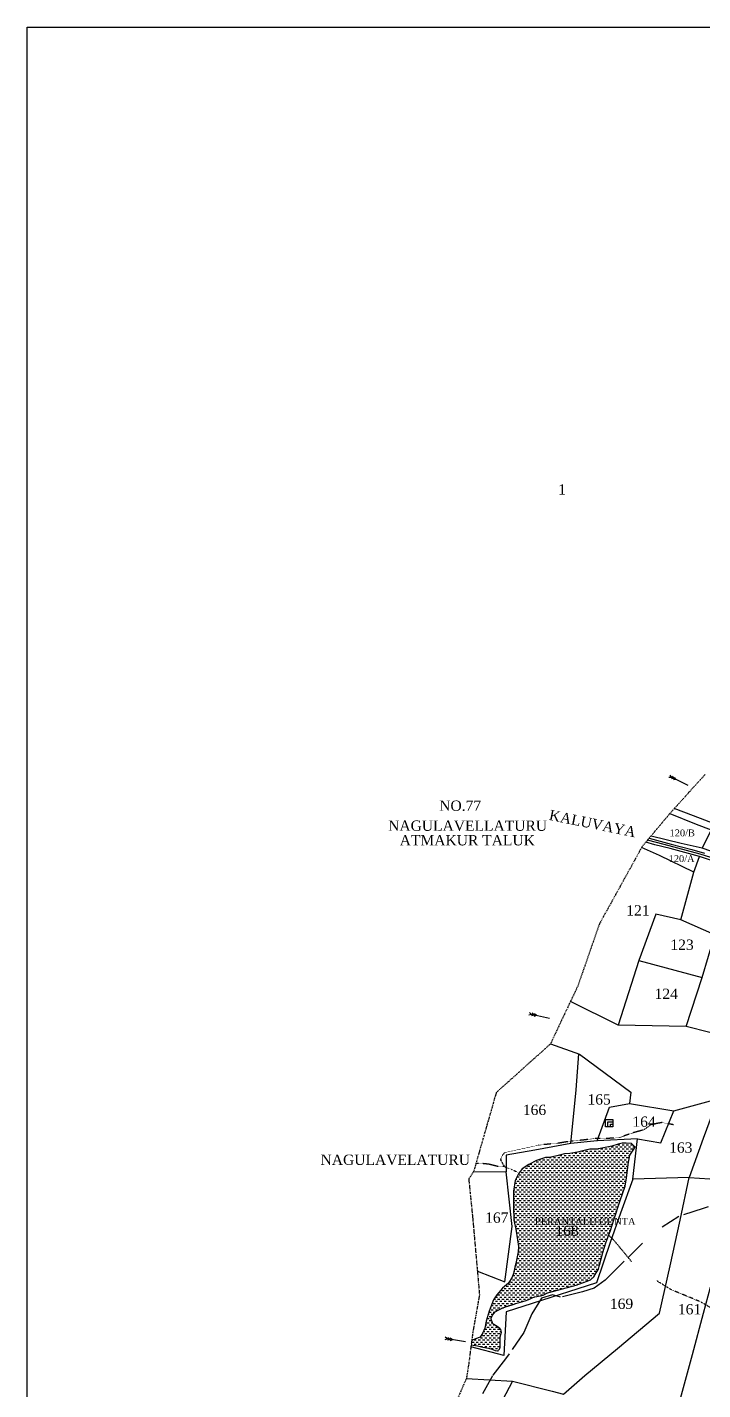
# Model space of a CAD drawing. Header units: millimetres. Extents: x 232 to 2351, y -1279 to 995.
# Drawn here: x 232 to 626, y 201 to 995 of the extents above; entities that cross this region are included whole.
import ezdxf

# ---------------------------------------------------------------- set-up
doc = ezdxf.new("R2010")
doc.units = ezdxf.units.MM
doc.header["$MEASUREMENT"] = 0
for name, pattern in [('ACAD_ISO02W100', [15, 12, -3]), ('ACAD_ISO07W100', [3, 0, -3]), ('BORDER', [1.75, 0.5, -0.25, 0.5, -0.25, 0, -0.25])]:
    doc.linetypes.add(name, pattern=pattern)
for name, color, linetype in [('CARTTRACK', 30, 'ACAD_ISO02W100'), ('SQUAREWELL', 5, 'Continuous'), ('SURVEY_BND', 7, 'Continuous'), ('SURVEY_NO', 7, 'Continuous'), ('WATER_BODY', 4, 'Continuous')]:
    doc.layers.add(name, color=color, linetype=linetype)
for name, color, linetype, lineweight in [('FOOTPATH', 150, 'ACAD_ISO07W100', 30), ('ROAD', 1, 'Continuous', 25), ('VILL_BOUNDARY', 6, 'BORDER', 30)]:
    doc.layers.add(name, color=color, linetype=linetype, lineweight=lineweight)
doc.styles.get("Standard").update_dxf_attribs({"font": 'TIMES.TTF'})
doc.dimstyles.get("Standard").update_dxf_attribs({"dimtxt": 0.18, "dimasz": 0.18, "dimexe": 0.18, "dimexo": 0.0625, "dimgap": 0.09, "dimtad": 0, "dimtih": 1, "dimtoh": 1, "dimdec": 4, "dimzin": 0, "dimdsep": 46, "dimtxsty": 'Standard', "dimcen": 0.09, "dimadec": 0, "dimazin": 0, "dimtfac": 1, "dimtdec": 4, "dimtofl": 0, "dimtmove": 0, "dimatfit": 3, "dimfxl": 1, "dimtolj": 1, "dimtzin": 0, "dimarcsym": 0})

msp = doc.modelspace()

# ---------------------------------------------------------------- hatches: boundary and pattern name
at = {"layer": 'WATER_BODY'}
h = msp.add_hatch(dxfattribs=at)
h.set_pattern_fill('DASH', color=256, scale=10, style=0)
h.paths.add_polyline_path([(552.8, 339.31), (548.39, 338.54), (545.17, 338.47), (540.73, 337.35), (536.55, 336.28), (534.17, 336.24), (528.97, 334.62), (524.53, 332.24), (520.54, 329.64), (518.51, 326.69), (516.52, 322.98), (515.48, 316.6), (515.44, 312), (515.52, 307.56), (515.79, 299.88), (516.82, 294.48), (517.82, 288.26), (518.51, 284.35), (518.2, 281.36), (516.86, 274.55), (516.36, 272.41), (515.6, 268.81), (514.75, 266.59), (512.6, 263.09), (509.04, 260.25), (505.85, 256.31), (503.78, 253.36), (501.25, 246.78), (499.6, 241.03), (498.72, 236.89), (497.68, 234.13), (495.99, 231.53), (493.31, 230.57), (491.15, 229.64), (490.82, 227.07), (494.51, 226.48), (497.67, 225.84), (500.85, 225.16), (502.84, 224.56), (504.8, 223.92), (506.19, 223.62), (506.57, 223.73), (506.85, 223.99), (507.27, 224.65), (507.7, 225.84), (507.76, 226.48), (507.76, 227.93), (507.76, 229.74), (507.76, 231.81), (508.43, 234.47), (508.13, 236.04), (507.45, 236.66), (506.08, 237.75), (504.93, 238.47), (504.01, 239.05), (503.46, 239.45), (502.99, 240.5), (502.54, 242.08), (502.54, 242.63), (503.33, 244.4), (504.76, 246.46), (506.49, 247.32), (508.54, 248.25), (510.93, 249.26), (514.7, 250.49), (515.39, 250.71), (516.88, 251.28), (522.22, 252.84), (524.38, 253.57), (526.41, 254.46), (527.79, 255.06), (529.16, 255.34), (530.01, 255.53), (531.16, 255.62), (532.74, 256.11), (535.25, 257.42), (539.07, 258.45), (544.14, 259.87), (552.11, 261.94), (558.47, 264.31), (560.43, 265.07), (562.29, 266.82), (563.76, 269.16), (564.96, 271.23), (565.67, 273.63), (567.53, 281.01), (569.44, 287.17), (572.06, 293.76), (573.92, 299.91), (577.63, 311.24), (580.58, 319.62), (581.29, 324.52), (582.49, 333.52), (583.38, 337.66), (585.15, 340.49), (586.41, 342.33), (584.3, 344.52), (581.08, 344.71), (578.86, 344.71), (576.44, 344.09), (572.8, 342.87), (567.9, 341.87), (563.96, 341.22), (560.01, 341.22), (557.48, 340.57)])
h.paths.add_polyline_path([(527.01, 295.97), (586.31, 295.97), (586.31, 302.11), (527.01, 302.11)], flags=24)
h.paths.add_polyline_path([(538.34, 289), (554.67, 289), (554.67, 298.13), (538.34, 298.13)], flags=24)

# ---------------------------------------------------------------- linework, layer by layer
at = {"lineweight": 30}
msp.add_lwpolyline([(232.14, 994.77), (2350.61, 994.77), (2350.61, -1278.55), (232.14, -1278.55)], close=True, dxfattribs=at)
msp.add_lwpolyline([(232.14, 994.77), (2350.61, 994.77), (2350.61, -1278.55), (232.14, -1278.55)], close=True, dxfattribs=at)
for points in [[(607.73, 557.75), (606.1, 557.67)], [(607.73, 557.75), (606.76, 559.09)], [(609.16, 557.03), (607.53, 556.95)], [(609.16, 557.03), (608.2, 558.37)], [(610.35, 556.43), (608.72, 556.35)], [(610.35, 556.43), (609.38, 557.77)], [(526.09, 419.66), (524.83, 420.73)], [(526.09, 419.66), (524.52, 419.2)], [(527.65, 419.3), (526.08, 418.83)], [(527.65, 419.3), (526.39, 420.37)], [(528.94, 419), (527.38, 418.53)], [(528.94, 419), (527.69, 420.07)], [(477.07, 230.6), (475.54, 230.03)], [(477.07, 230.6), (475.74, 231.58)], [(478.66, 230.35), (477.13, 229.78)], [(478.66, 230.35), (477.33, 231.33)], [(479.97, 230.14), (478.64, 231.12)], [(479.97, 230.14), (478.44, 229.57)]]:
    msp.add_lwpolyline(points)
at = {"layer": 'CARTTRACK'}
for points in [[(666.3, 322.48), (643.32, 312.02), (626.02, 306.51), (611.77, 301.92), (602.17, 295.67)], [(590.7, 286.37), (576.91, 272.73), (568.86, 264.88), (562.54, 260.23), (555.68, 258.1), (542.95, 254.87), (538.29, 256.27), (531.9, 254.27), (526.24, 245.16), (521.58, 234.26), (510.86, 218.93), (503.2, 209.15), (492.21, 189.42), (486.09, 181.25), (480.08, 171.75), (474.89, 158.33), (471.96, 148.52), (466.64, 136.95), (463.63, 124.66), (461.51, 117.81), (459.62, 114.96)]]:
    msp.add_lwpolyline(points, dxfattribs=at)
at = {"layer": 'FOOTPATH', "ltscale": 0.001}
for points in [[(608.68, 355.35), (602.14, 356.66), (595.73, 355.48), (591.55, 352.44), (585.27, 350.71), (576.97, 347.79), (570.81, 347.41), (563.18, 347.45), (556.85, 346.52), (548.75, 345.76), (541.64, 344.63), (530.37, 343.49), (516.92, 340.62), (510.29, 339.15), (509.03, 337.46), (507.93, 334.85), (510.19, 331.12), (512.34, 329.98), (514.37, 329.44), (518.12, 327.54)], [(510.19, 331.12), (506.48, 331.04), (501.12, 332.39), (497.11, 332.77), (493.6, 332.77)], [(584.45, 275.47), (574.34, 287.71), (571.35, 290.7)], [(689.52, 200.97), (680.06, 208.7), (664.53, 220.86), (647.87, 234.41), (637.26, 243.18), (630.43, 248.79), (624.35, 252.25), (615.83, 255.8), (607.6, 259.17), (598.89, 264.5)]]:
    msp.add_lwpolyline(points, dxfattribs=at)
at = {"layer": 'ROAD'}
for points in [[(646.61, 505.99), (624.23, 513.05), (603.36, 518.63), (593.69, 521.26)], [(594.55, 522.29), (607.4, 518.87), (619.41, 515.73), (626.83, 513.54)]]:
    msp.add_lwpolyline(points, dxfattribs=at)
at = {"layer": 'SQUAREWELL'}
for points in [[(569.17, 358.51), (573.33, 358.51), (573.33, 354.11), (569.17, 354.11)], [(570.56, 357.04), (573.33, 357.04), (573.33, 354.11), (570.56, 354.11)], [(571.99, 355.65), (573.33, 355.65), (573.33, 354.11), (571.99, 354.11)]]:
    msp.add_lwpolyline(points, close=True, dxfattribs=at)
at = {"layer": 'SURVEY_BND'}
for points in [[(606.58, 536.63), (622, 530.53), (630.78, 527.26), (625.52, 516.46)], [(699.1, 507.39), (670.98, 517.04), (650.98, 523.79), (620.34, 535.28), (609.22, 539.56)], [(620.62, 502.46), (600.58, 512.15), (590.19, 516.9)], [(935.09, 425.6), (928.83, 427.06), (900.61, 433.38), (864.98, 441.78), (850.28, 445.42), (837.44, 447.87), (825.19, 448.5), (819.97, 450), (802.82, 453.85), (786.26, 461.35), (779.16, 464.51), (768.51, 469.42), (757.87, 474.04), (733.28, 482.75), (727.31, 484.23), (688.33, 494.77), (668.58, 499.69), (649.87, 503.48), (639.76, 506.48), (623.82, 511.6), (606.76, 516.29), (597.87, 518.51), (592.67, 520.04)], [(914.85, 435.58), (904.02, 438.2), (895.52, 440.22), (865.63, 447.12), (851.84, 450.39), (840.04, 453.11), (823.13, 453.39), (804.89, 455.89), (783.9, 467.18), (765.38, 476.71), (757.58, 480.11), (738.81, 486.34), (729.27, 488.98), (708.6, 493.78), (695.85, 497.4), (673.53, 503.28), (667.2, 505.15), (646.78, 509.2), (625.52, 516.46), (613.12, 519.31), (595.64, 523.59)], [(632.91, 466.06), (613.03, 474.79), (620.62, 502.46), (623.82, 511.6)], [(613.03, 474.79), (598.51, 477.98), (588.62, 451.09), (625.41, 441.16)], [(616.13, 412.62), (625.41, 441.16), (632.91, 466.06), (643.77, 468.24)], [(711.46, 454.6), (696.48, 436.41), (672.91, 428.48), (647.48, 419.25), (647, 410.65), (629.99, 409.14), (616.13, 412.62), (576.51, 413.44), (548.7, 427.17)], [(588.62, 451.09), (576.51, 413.44)], [(537.07, 402.49), (554.04, 396.53), (583.81, 374.26), (583.12, 367.73), (608.89, 363.54), (634.67, 370.56), (680.82, 377.29), (691.34, 378.69), (695.86, 400.83), (695.27, 407.37), (715.59, 412.65), (731.43, 418.81)], [(564.32, 345.92), (548.96, 344.39), (551.97, 375.74), (553.53, 396.71)], [(587.68, 347.17), (564.32, 345.92), (571.47, 365.59), (583.12, 367.73)], [(634.67, 370.56), (626.09, 347.4), (617.91, 324.6), (647.95, 322.74), (652.63, 346.79), (685.23, 344)], [(617.91, 324.6), (585.1, 323.74), (587.68, 347.17), (601.45, 344.77), (608.89, 363.54)], [(548.96, 344.39), (528.02, 340.57), (511.17, 337.75), (511.28, 327.9), (491.96, 327.68)], [(494.47, 269.99), (510.47, 263.84), (514.79, 296.15), (511.28, 327.9)], [(488.05, 207.57), (514.88, 206.04), (538.03, 200.11), (544.55, 198.4), (557.15, 209.29), (576.17, 225.07), (600.6, 245.69), (606.72, 273.15), (612.72, 299.81), (617.91, 324.6)], [(585.1, 323.74), (577.83, 303.82), (571.75, 286.82), (563.95, 263.25), (526.4, 251.29), (511.15, 246.46), (509.95, 220.94), (490.67, 225.92)], [(681.85, 196.55), (667.09, 191.55), (625.28, 193.31), (612.26, 193.66), (619.81, 221.52), (626.19, 245.54), (630.39, 260.68), (657.76, 256.07), (675.14, 251.63)], [(514.88, 206.04), (495.57, 169.03), (487.05, 119.88), (481.9, 96.1), (470.93, 88.83), (462.3, 49.17), (459.84, 39.2), (479.54, 30.47), (472.04, -9.27), (439.71, 0.87)]]:
    msp.add_lwpolyline(points, dxfattribs=at)
at = {"layer": 'VILL_BOUNDARY'}
msp.add_lwpolyline([(627.19, 559.4), (618.41, 549.79), (606.58, 536.63), (590.49, 517.45), (569.89, 480.17), (565.5, 472.24), (552.97, 436.18), (539.79, 408.35), (537.07, 402.49), (505.48, 374.15), (492.28, 328.18), (489.41, 323.79), (491.78, 300.34), (494.47, 269.99), (495.66, 256.16), (491.77, 234.39), (489.41, 216.18), (488.05, 207.57), (480.28, 189.86)], dxfattribs=at)
msp.add_lwpolyline([(627.19, 559.4), (618.41, 549.79), (606.58, 536.63), (590.49, 517.45), (569.89, 480.17), (565.5, 472.24), (552.97, 436.18), (539.79, 408.35), (537.07, 402.49), (505.48, 374.15), (492.28, 328.18), (489.41, 323.79), (491.78, 300.34), (494.47, 269.99), (495.66, 256.16), (491.77, 234.39), (489.41, 216.18), (488.05, 207.57), (480.28, 189.86)], dxfattribs=at)
at = {"layer": 'WATER_BODY'}
msp.add_lwpolyline([(490.82, 227.07), (494.51, 226.48), (497.67, 225.84), (500.85, 225.16), (502.84, 224.56), (504.8, 223.92), (506.19, 223.62), (506.57, 223.73), (506.85, 223.99), (507.27, 224.65), (507.7, 225.84), (507.76, 226.48), (507.76, 227.93), (507.76, 229.74), (507.76, 231.81), (508.43, 234.47), (508.13, 236.04), (507.45, 236.66), (506.08, 237.75), (504.93, 238.47), (504.01, 239.05), (503.46, 239.45), (502.99, 240.5), (502.54, 242.08), (502.54, 242.63), (503.33, 244.4), (504.76, 246.46), (506.49, 247.32), (508.54, 248.25), (510.93, 249.26), (514.7, 250.49), (515.39, 250.71), (516.88, 251.28), (522.22, 252.84), (524.38, 253.57), (526.41, 254.46), (527.79, 255.06), (529.16, 255.34), (530.01, 255.53), (531.16, 255.62), (532.74, 256.11), (535.25, 257.42), (539.07, 258.45), (544.14, 259.87), (552.11, 261.94), (558.47, 264.31), (560.43, 265.07), (562.29, 266.82), (563.76, 269.16), (564.96, 271.23), (565.67, 273.63), (567.53, 281.01), (569.44, 287.17), (572.06, 293.76), (573.92, 299.91), (577.63, 311.24), (580.58, 319.62), (581.29, 324.52), (582.49, 333.52), (583.38, 337.66), (585.15, 340.49), (586.41, 342.33), (584.3, 344.52), (581.08, 344.71), (578.86, 344.71), (576.44, 344.09), (572.8, 342.87), (567.9, 341.87), (563.96, 341.22), (560.01, 341.22), (557.48, 340.57), (552.8, 339.31), (548.39, 338.54), (545.17, 338.47), (540.73, 337.35), (536.55, 336.28), (534.17, 336.24), (528.97, 334.62), (524.53, 332.24), (520.54, 329.64), (518.51, 326.69), (516.52, 322.98), (515.48, 316.6), (515.44, 312), (515.52, 307.56), (515.79, 299.88), (516.82, 294.48), (517.82, 288.26), (518.51, 284.35), (518.2, 281.36), (516.86, 274.55), (516.36, 272.41), (515.6, 268.81), (514.75, 266.59), (512.6, 263.09), (509.04, 260.25), (505.85, 256.31), (503.78, 253.36), (501.25, 246.78), (499.6, 241.03), (498.72, 236.89), (497.68, 234.13), (495.99, 231.53), (493.31, 230.57), (491.15, 229.64)], dxfattribs=at)

# ---------------------------------------------------------------- texts
at = {"layer": 'SURVEY_NO'}
for s, height, p in [('1', 6, (541.51, 722.49)), ('NO.77', 6, (472.24, 538.26)), ('NAGULAVELLATURU', 6, (442.46, 526.61)), ('ATMAKUR TALUK', 6, (449.19, 518.13)), ('120/B', 4, (606.45, 523.4)), ('120/A', 4, (605.92, 508.42)), ('121', 6, (581.22, 477.23)), ('123', 6, (606.94, 457.27)), ('124', 6, (597.74, 428.67)), ('165', 6, (558.6, 367.16)), ('166', 6, (520.95, 361.05)), ('164', 6, (584.79, 354.17)), ('163', 6, (606.19, 339.09)), ('NAGULAVELATURU', 6, (403.08, 331.97)), ('167', 6, (498.96, 298.26)), ('PERANTALU GUNTA', 4, (528.03, 297.09)), ('168', 6, (539.86, 290.62)), ('169', 6, (571.67, 248.08)), ('161', 6, (611.31, 244.9))]:
    msp.add_text(s, height=height, dxfattribs=at).set_placement(p)
msp.add_text('KALUVAYA', height=6, rotation=348.4926, dxfattribs=at).set_placement((535.84, 533.05))

# ---------------------------------------------------------------- leaders
for points in [[(617.21, 552.98), (607.65, 557.79)], [(536.42, 417.26), (526, 419.68)], [(487.55, 228.95), (476.99, 230.61)]]:
    msp.add_leader(points, dimstyle='Standard', override={"dimgap": 0.09, "dimtad": 0})

doc.saveas('drawing.dxf')
